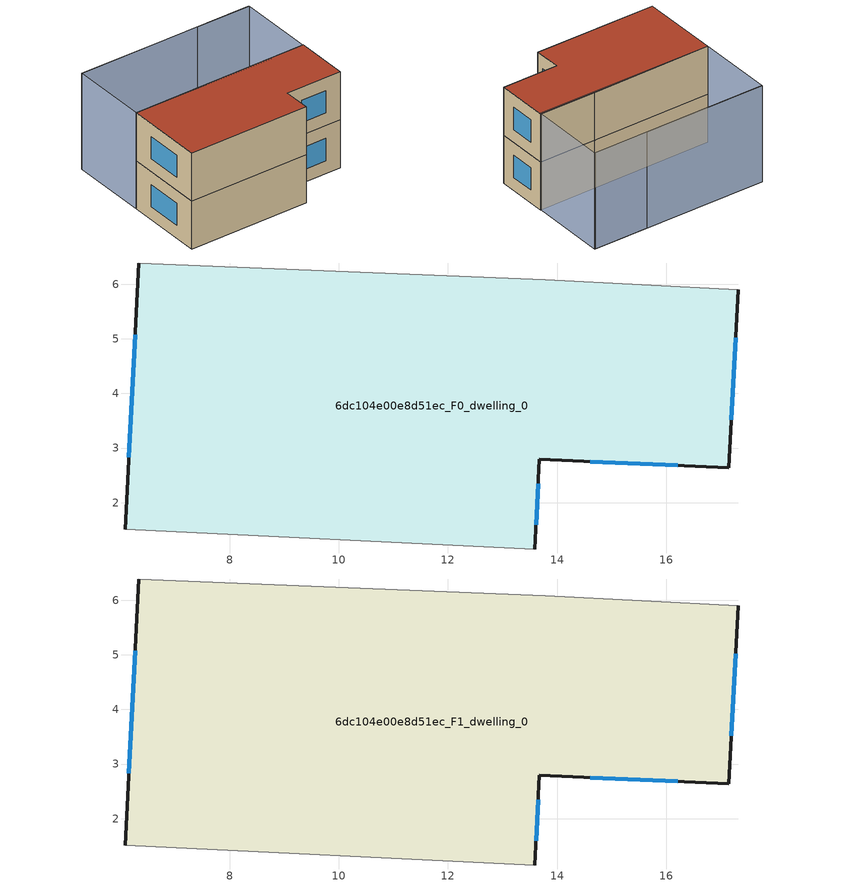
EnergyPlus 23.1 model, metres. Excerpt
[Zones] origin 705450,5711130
6dc104e00e8d51ec_F0_dwelling_0
 floor ground (EU_floor_Construction): 17.32,5.9 17.15,2.64 13.67,2.79 13.59,1.15 6.09,1.51 6.34,6.39 13.78,6.08 z0
 wall outside (EU_wall_Construction): 6.34,6.39 6.09,1.51 / 13.59,1.15 13.67,2.79 17.15,2.64 17.32,5.9 z0:3
 wall adiabatic (EU_wall_Construction): 6.09,1.51 13.59,1.15 / 17.32,5.9 13.78,6.08 6.34,6.39 z0:3
 window (EU_Window_Construction): 6.27,5.08 6.16,2.83 / 17.19,3.52 17.27,5.02 / 14.61,2.75 16.21,2.68 / 13.62,1.59 13.65,2.35 z0.81:2.19
6dc104e00e8d51ec_F1_dwelling_0
 floor to 6dc104e00e8d51ec_F0_dwelling_0 (EU_floor_Construction): 17.32,5.9 17.15,2.64 13.67,2.79 13.59,1.15 6.09,1.51 6.34,6.39 13.78,6.08 z3
 wall outside (EU_wall_Construction): 6.34,6.39 6.09,1.51 / 13.59,1.15 13.67,2.79 17.15,2.64 17.32,5.9 z3:6
 wall adiabatic (EU_wall_Construction): 6.09,1.51 13.59,1.15 / 17.32,5.9 13.78,6.08 6.34,6.39 z3:6
 window (EU_Window_Construction): 6.27,5.08 6.16,2.83 / 17.19,3.52 17.27,5.02 / 14.61,2.75 16.21,2.68 / 13.62,1.59 13.65,2.35 z3.81:5.19
 roof outside (EU_roof_Construction): 17.15,2.64 17.32,5.9 13.78,6.08 6.34,6.39 6.09,1.51 13.59,1.15 13.67,2.79 z6
shading: 17.46,10.63 6.6,11.15 / 6.58,11.18 17.54,10.61 / 17.54,10.61 17.3,5.83 / 17.3,5.83 6.34,6.39 / 6.34,6.39 6.58,11.18 z0:6
[Building]
EU S2 Campaign: North Axis=0; Terrain=City; Solar Distribution=FullExterior
[Site:Location]
London: Latitude=51.5; Longitude=-0.5; Time Zone=0; Elevation=25
[SizingPeriod:WeatherFileDays]
AnnualSizingPeriod: Begin Month=1; Begin Day of Month=1; End Month=12; End Day of Month=31; Day of Week for Start Day=Monday; Use Weather File Daylight Saving Period=No; Use Weather File Rain and Snow Indicators=No
[MATERIAL]
EU_InternalMass_Material: Roughness=MediumRough; Thickness=0.1; Conductivity=1; Density=1800; Specific Heat=900; Thermal Absorptance=0.9; Solar Absorptance=0.7; Visible Absorptance=0.7
[MATERIAL:NOMASS] Roughness=MediumRough; Thermal Absorptance=0.9; Solar Absorptance=0.7; Visible Absorptance=0.7
Name | Thermal Resistance
EU_wall_NoMass | 0.555556
EU_roof_NoMass | 0.510204
EU_floor_NoMass | 1.68919
[WINDOWMATERIAL:SIMPLEGLAZINGSYSTEM]
EU_Window_SimpleGlazing: UFactor=3.96; Solar Heat Gain Coefficient=0.85; Visible Transmittance=0.85
[CONSTRUCTION]
EU_wall_Construction: EU_wall_NoMass
EU_roof_Construction: EU_roof_NoMass
EU_floor_Construction: EU_floor_NoMass
EU_Window_Construction: EU_Window_SimpleGlazing
EU_InternalMass_Construction: EU_InternalMass_Material
[ZONE] Type=1; Multiplier=1; Ceiling Height=autocalculate; Volume=144.795; Floor Area=autocalculate; Part of Total Floor Area=Yes
6dc104e00e8d51ec_F0_dwelling_0; 6dc104e00e8d51ec_F1_dwelling_0
[INTERNALMASS] Construction=EU_InternalMass_Construction; Surface Area=48.265
Name | Zone or ZoneList
6dc104e00e8d51ec_F0_dwelling_0_EU_InternalMass | 6dc104e00e8d51ec_F0_dwelling_0
6dc104e00e8d51ec_F1_dwelling_0_EU_InternalMass | 6dc104e00e8d51ec_F1_dwelling_0
[OTHEREQUIPMENT] Fuel Type=Electricity; Design Level Calculation Method=Watts/Area; Power per Zone Floor Area=1; Fraction Latent=0; Fraction Radiant=0; Fraction Lost=0; Carbon Dioxide Generation Rate=0; EndUse Subcategory=EU_Step8_InternalGains
Name | Zone or ZoneList or Space or SpaceList | Schedule
EU_Step8_InternalGain_6dc104e00e8d51ec_F0_dwelling_0_f000 | 6dc104e00e8d51ec_F0_dwelling_0 | EU_Step8_GainSchedule_6dc104e00e8d51ec_F0_dwelling_0_f000
EU_Step8_InternalGain_6dc104e00e8d51ec_F1_dwelling_0_f000 | 6dc104e00e8d51ec_F1_dwelling_0 | EU_Step8_GainSchedule_6dc104e00e8d51ec_F1_dwelling_0_f000
[ZONEVENTILATION:DESIGNFLOWRATE] Schedule=EU_AlwaysOn; Design Flow Rate Calculation Method=AirChanges/Hour; Air Changes per Hour=0.48; Ventilation Type=Natural; Fan Pressure Rise=0; Fan Total Efficiency=1; Constant Term Coefficient=1; Temperature Term Coefficient=0; Velocity Term Coefficient=0; Velocity Squared Term Coefficient=0; Minimum Indoor Temperature=-100; Maximum Indoor Temperature=100; Delta Temperature=-100; Minimum Outdoor Temperature=-100; Maximum Outdoor Temperature=100; Maximum Wind Speed=40
Name | Zone or ZoneList or Space or SpaceList
EU_ConstantAir_6dc104e00e8d51ec_F0_dwelling_0 | 6dc104e00e8d51ec_F0_dwelling_0
EU_ConstantAir_6dc104e00e8d51ec_F1_dwelling_0 | 6dc104e00e8d51ec_F1_dwelling_0
[HVACTEMPLATE:THERMOSTAT] Constant Heating Setpoint=20; Constant Cooling Setpoint=50
EU_HeatOnly_6dc104e00e8d51ec_F0_dwelling_0; EU_HeatOnly_6dc104e00e8d51ec_F1_dwelling_0
[HVACTEMPLATE:ZONE:IDEALLOADSAIRSYSTEM] System Availability Schedule=EU_AlwaysOn; Maximum Heating Supply Air Temperature=50; Minimum Cooling Supply Air Temperature=13; Maximum Heating Supply Air Humidity Ratio=0.0156; Minimum Cooling Supply Air Humidity Ratio=0.0077; Heating Limit=NoLimit; Cooling Limit=NoLimit; Heating Availability Schedule=EU_AlwaysOn; Cooling Availability Schedule=EU_CoolingOff; Dehumidification Control Type=ConstantSensibleHeatRatio; Cooling Sensible Heat Ratio=0.7; Dehumidification Setpoint=60; Humidification Control Type=None; Humidification Setpoint=30; Outdoor Air Method=None; Outdoor Air Flow Rate per Person=0.00944; Outdoor Air Flow Rate per Zone Floor Area=0; Outdoor Air Flow Rate per Zone=0; Demand Controlled Ventilation Type=None; Outdoor Air Economizer Type=NoEconomizer; Heat Recovery Type=None; Sensible Heat Recovery Effectiveness=0.7; Latent Heat Recovery Effectiveness=0.65
Name | Template Thermostat
6dc104e00e8d51ec_F0_dwelling_0 | EU_HeatOnly_6dc104e00e8d51ec_F0_dwelling_0
6dc104e00e8d51ec_F1_dwelling_0 | EU_HeatOnly_6dc104e00e8d51ec_F1_dwelling_0
[SIZING:ZONE] Zone Cooling Design Supply Air Temperature Input Method=SupplyAirTemperature; Zone Cooling Design Supply Air Temperature=13; Zone Heating Design Supply Air Temperature Input Method=SupplyAirTemperature; Zone Heating Design Supply Air Temperature=50; Zone Cooling Design Supply Air Humidity Ratio=0.008; Zone Heating Design Supply Air Humidity Ratio=0.008; Cooling Design Air Flow Method=DesignDay; Cooling Design Air Flow Rate=0; Cooling Minimum Air Flow per Zone Floor Area=0.000762; Cooling Minimum Air Flow=0; Cooling Minimum Air Flow Fraction=0.2; Heating Design Air Flow Method=DesignDay; Heating Design Air Flow Rate=0; Heating Maximum Air Flow per Zone Floor Area=0.002032; Heating Maximum Air Flow=0.141576; Heating Maximum Air Flow Fraction=0.3; Account for Dedicated Outdoor Air System=No; Dedicated Outdoor Air System Control Strategy=NeutralSupplyAir; Dedicated Outdoor Air Low Setpoint Temperature for Design=autosize; Dedicated Outdoor Air High Setpoint Temperature for Design=autosize; Zone Load Sizing Method=Sensible Load Only No Latent Load; Zone Latent Cooling Design Supply Air Humidity Ratio Input Method=HumidityRatioDifference; Zone Cooling Design Supply Air Humidity Ratio Difference=0.005; Zone Latent Heating Design Supply Air Humidity Ratio Input Method=HumidityRatioDifference; Zone Humidification Design Supply Air Humidity Ratio Difference=0.005
6dc104e00e8d51ec_F0_dwelling_0; 6dc104e00e8d51ec_F1_dwelling_0
[SCHEDULE:CONSTANT]
Name | Hourly Value
EU_AlwaysOn | 1
EU_CoolingOff | 0
[SCHEDULE:FILE] Column Number=1; Rows to Skip at Top=0; Number of Hours of Data=8760; Column Separator=Comma; Interpolate to Timestep=No; Minutes per Item=60; Adjust Schedule for Daylight Savings=Yes
Name | File
EU_Step8_GainSchedule_6dc104e00e8d51ec_F0_dwelling_0_f000 | ../../schedules/6dc104e00e8d51ec/6dc104e00e8d51ec_F0_dwelling_0_f000_gain.csv
EU_Step8_GainSchedule_6dc104e00e8d51ec_F1_dwelling_0_f000 | ../../schedules/6dc104e00e8d51ec/6dc104e00e8d51ec_F1_dwelling_0_f000_gain.csv
